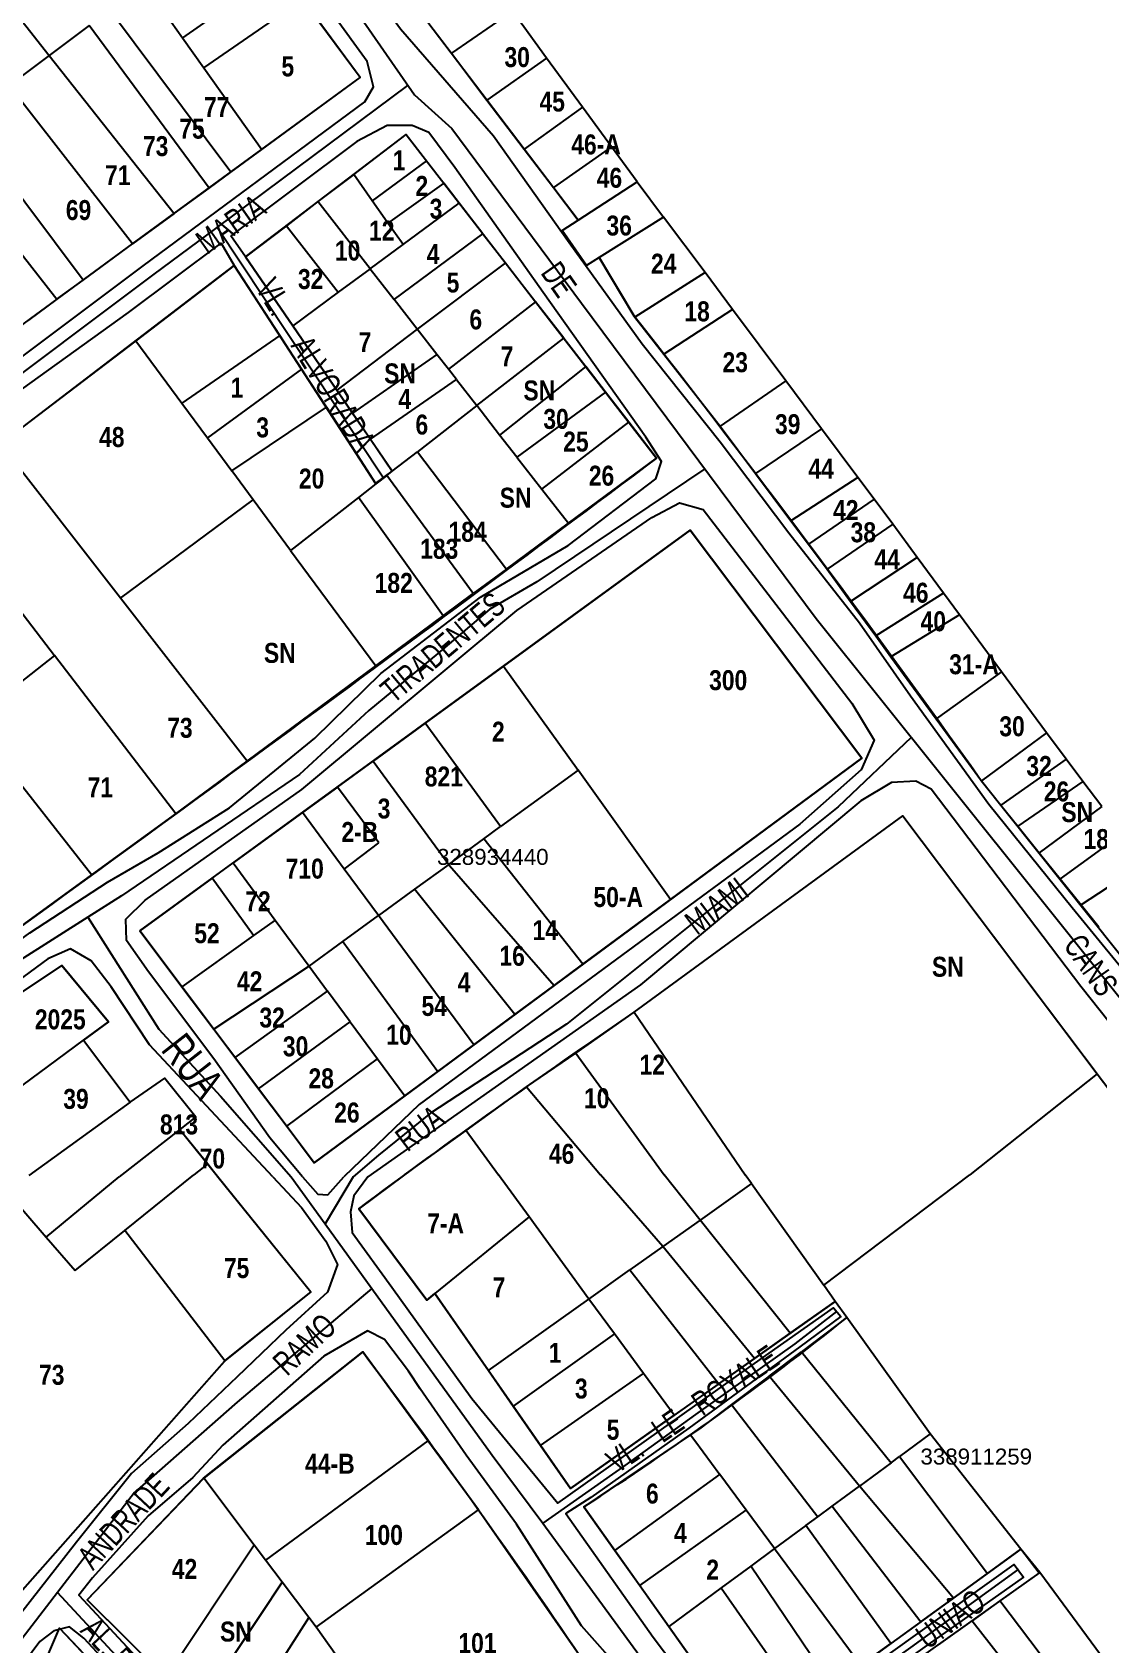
# Model space of a CAD drawing. Extents: x 206155 to 208014, y 4847439 to 4850017.
# Drawn here: x 207741.1 to 207874.6, y 4847901.7 to 4848103.6 of the extents above; entities that cross this region are included whole.
import ezdxf
from ezdxf.enums import TextEntityAlignment as Align

# ---------------------------------------------------------------- set-up
doc = ezdxf.new("R2010")
doc.units = 0
doc.header["$LTSCALE"] = 1.5
doc.header["$MEASUREMENT"] = 0
for name, color, linetype in [('CD-MALHA-LOTES', 40, 'CONTINUOUS'), ('CD_TXT_QUADRA', 7, 'CONTINUOUS'), ('RU-QUADRAS', 6, 'CONTINUOUS'), ('SV-EIXO-ROD-ESTR', 7, 'CONTINUOUS'), ('SV-EIXO-RUA-N-PAV', 6, 'CONTINUOUS'), ('SV-RUA-NAO-PAV-S-GUIA-C-GUIA', 7, 'CONTINUOUS'), ('SV-TXT-RUA-N-PAV-S-GUIA-C-GUIA', 7, 'CONTINUOUS'), ('SV-TXT-RUA-PAV-S-GUIA-C-GUIA', 7, 'CONTINUOUS'), ('Th_NmrPort', 7, 'CONTINUOUS')]:
    doc.layers.add(name, color=color, linetype=linetype)
doc.styles.add('3289-34-2D_TXT$0$ARIAL', font='ARIAL.TTF')
doc.styles.add('3389-11-2D_TXT$0$ARIAL', font='ARIAL.TTF')
doc.styles.add('ARIAL', font='ARIAL.TTF')
doc.styles.get("Standard").update_dxf_attribs({"font": 'swisscbo.ttf'})

msp = doc.modelspace()

# ---------------------------------------------------------------- linework, layer by layer
at = {"layer": 'CD-MALHA-LOTES', "linetype": 'Continuous'}
for p, q in [((207728.51, 4848119.31), (207743.24, 4848100.66)), ((207772.17, 4848111.47), (207759.94, 4848102.85)), ((207762.59, 4848099.12), (207774.96, 4848107.68)), ((207782.17, 4848097.88), (207774.96, 4848107.68)), ((207765.98, 4848086.04), (207750.79, 4848106.35)), ((207757.79, 4848105.87), (207759.94, 4848102.85)), ((207790.13, 4848105.52), (207793.61, 4848100.93)), ((207801.25, 4848106.2), (207793.61, 4848100.93)), ((207805.53, 4848100.33), (207801.25, 4848106.2)), ((207748.23, 4848104.42), (207743.24, 4848100.66)), ((207763.26, 4848084.05), (207748.23, 4848104.42)), ((207759.94, 4848102.85), (207762.59, 4848099.12)), ((207793.61, 4848100.93), (207798.07, 4848095.07)), ((207743.24, 4848100.66), (207738.21, 4848096.88)), ((207743.24, 4848100.66), (207758.89, 4848080.86)), ((207762.59, 4848099.12), (207769.86, 4848088.88)), ((207805.53, 4848100.33), (207798.07, 4848095.07)), ((207810.02, 4848094.19), (207805.53, 4848100.33)), ((207753.67, 4848077.04), (207738.21, 4848096.88)), ((207769.86, 4848088.88), (207782.17, 4848097.88)), ((207798.07, 4848095.07), (207802.75, 4848088.91)), ((207810.02, 4848094.19), (207802.75, 4848088.91)), ((207813.65, 4848089.2), (207810.02, 4848094.19)), ((207747.46, 4848072.5), (207732.45, 4848092.55)), ((207781.37, 4848085.75), (207787.94, 4848090.76)), ((207787.94, 4848090.76), (207790.48, 4848087.45)), ((207728.79, 4848089.79), (207744.19, 4848070.11)), ((207765.98, 4848086.04), (207769.86, 4848088.88)), ((207802.75, 4848088.91), (207806.39, 4848084.11)), ((207813.65, 4848089.2), (207806.39, 4848084.11)), ((207816.9, 4848084.84), (207813.65, 4848089.2)), ((207790.48, 4848087.45), (207783.68, 4848082.46)), ((207790.48, 4848087.45), (207792.68, 4848084.64)), ((207763.26, 4848084.05), (207765.98, 4848086.04)), ((207781.37, 4848085.75), (207776.9, 4848082.34)), ((207783.68, 4848082.46), (207781.37, 4848085.75)), ((207792.68, 4848084.64), (207785.67, 4848079.64)), ((207794.6, 4848082.15), (207792.68, 4848084.64)), ((207809.51, 4848080.02), (207816.9, 4848084.84)), ((207816.9, 4848084.84), (207820.18, 4848080.4)), ((207758.89, 4848080.86), (207763.26, 4848084.05)), ((207806.39, 4848084.11), (207809.51, 4848080.02)), ((207758.89, 4848080.86), (207753.67, 4848077.04)), ((207776.9, 4848082.34), (207772.96, 4848079.33)), ((207783.44, 4848073.94), (207776.9, 4848082.34)), ((207785.58, 4848079.76), (207783.68, 4848082.46)), ((207787.55, 4848076.96), (207794.6, 4848082.15)), ((207797.56, 4848078.33), (207794.6, 4848082.15)), ((207772.96, 4848079.33), (207767.83, 4848075.42)), ((207772.96, 4848079.33), (207779.44, 4848071)), ((207785.67, 4848079.64), (207785.58, 4848079.76)), ((207787.55, 4848076.96), (207785.67, 4848079.64)), ((207807.51, 4848078.71), (207809.51, 4848080.02)), ((207810.54, 4848074.35), (207807.51, 4848078.71)), ((207820.18, 4848080.4), (207812.13, 4848075.34)), ((207825.39, 4848073.45), (207820.18, 4848080.4)), ((207747.46, 4848072.5), (207753.67, 4848077.04)), ((207783.44, 4848073.94), (207787.55, 4848076.96)), ((207786.45, 4848070.07), (207797.56, 4848078.33)), ((207797.56, 4848078.33), (207800.39, 4848074.68)), ((207767.83, 4848075.42), (207773.73, 4848066.8)), ((207800.39, 4848074.68), (207789.34, 4848066.36)), ((207800.39, 4848074.68), (207804.16, 4848069.81)), ((207812.13, 4848075.34), (207810.54, 4848074.35)), ((207812.13, 4848075.34), (207816.61, 4848067.88)), ((207744.19, 4848070.11), (207747.46, 4848072.5)), ((207766.41, 4848074.33), (207754.07, 4848064.92)), ((207772.11, 4848065.59), (207766.41, 4848074.33)), ((207783.44, 4848073.94), (207779.44, 4848071)), ((207783.44, 4848073.94), (207786.45, 4848070.07)), ((207825.39, 4848073.45), (207816.61, 4848067.88)), ((207828.83, 4848068.83), (207825.39, 4848073.45)), ((207779.44, 4848071), (207773.73, 4848066.8)), ((207744.19, 4848070.11), (207740.64, 4848067.51)), ((207789.34, 4848066.36), (207786.45, 4848070.07)), ((207804.16, 4848069.81), (207793.23, 4848061.36)), ((207807.68, 4848065.26), (207804.16, 4848069.81)), ((207828.83, 4848068.83), (207820.23, 4848063.25)), ((207835.51, 4848059.89), (207828.83, 4848068.83)), ((207773.73, 4848066.8), (207779.26, 4848058.73)), ((207816.61, 4848067.88), (207820.23, 4848063.25)), ((207754.07, 4848064.92), (207737.14, 4848052.01)), ((207754.07, 4848064.92), (207759.85, 4848057.09)), ((207772.11, 4848065.59), (207759.85, 4848057.09)), ((207774.85, 4848061.37), (207772.11, 4848065.59)), ((207789.34, 4848066.36), (207779.26, 4848058.73)), ((207791.8, 4848063.2), (207789.34, 4848066.36)), ((207796.79, 4848056.79), (207807.68, 4848065.26)), ((207807.68, 4848065.26), (207810.45, 4848061.69)), ((207791.8, 4848063.2), (207781.24, 4848055.83)), ((207793.23, 4848061.36), (207791.8, 4848063.2)), ((207820.23, 4848063.25), (207827.29, 4848054.21)), ((207774.85, 4848061.37), (207763.05, 4848052.76)), ((207777.95, 4848056.62), (207774.85, 4848061.37)), ((207794.25, 4848060.06), (207793.23, 4848061.36)), ((207810.45, 4848061.69), (207799.66, 4848053.11)), ((207812.92, 4848058.49), (207810.45, 4848061.69)), ((207779.26, 4848058.73), (207781.24, 4848055.83)), ((207783.47, 4848052.58), (207794.25, 4848060.06)), ((207794.25, 4848060.06), (207796.79, 4848056.79)), ((207812.92, 4848058.49), (207801.83, 4848050.32)), ((207815.84, 4848054.73), (207812.92, 4848058.49)), ((207835.51, 4848059.89), (207827.29, 4848054.21)), ((207839.99, 4848053.9), (207835.51, 4848059.89)), ((207759.85, 4848057.09), (207763.05, 4848052.76)), ((207766.09, 4848048.64), (207777.95, 4848056.62)), ((207777.95, 4848056.62), (207784.15, 4848046.98)), ((207796.79, 4848056.79), (207789.35, 4848051.02)), ((207799.66, 4848053.11), (207796.79, 4848056.79)), ((207781.24, 4848055.83), (207783.47, 4848052.58)), ((207804.93, 4848046.34), (207815.84, 4848054.73)), ((207819.32, 4848050.23), (207815.84, 4848054.73)), ((207763.05, 4848052.76), (207766.09, 4848048.64)), ((207783.47, 4848052.58), (207786.21, 4848048.58)), ((207801.83, 4848050.32), (207799.66, 4848053.11)), ((207827.29, 4848054.21), (207831.73, 4848048.28)), ((207839.99, 4848053.9), (207831.73, 4848048.28)), ((207844.54, 4848047.81), (207839.99, 4848053.9)), ((207752.16, 4848032.69), (207737.14, 4848052.01)), ((207786.21, 4848048.58), (207789.35, 4848051.02)), ((207789.35, 4848051.02), (207800.53, 4848036.32)), ((207801.83, 4848050.32), (207804.93, 4848046.34)), ((207768.76, 4848045.01), (207766.09, 4848048.64)), ((207785.52, 4848048.04), (207786.21, 4848048.58)), ((207808.27, 4848042.05), (207819.32, 4848050.23)), ((207831.73, 4848048.28), (207836.15, 4848042.35)), ((207784.15, 4848046.98), (207781.98, 4848045.29)), ((207785.52, 4848048.04), (207784.15, 4848046.98)), ((207796.36, 4848033.24), (207785.52, 4848048.04)), ((207804.93, 4848046.34), (207808.27, 4848042.05)), ((207844.54, 4848047.81), (207836.15, 4848042.35)), ((207846.57, 4848045.09), (207844.54, 4848047.81)), ((207728.56, 4848045.46), (207743.88, 4848025.5)), ((207752.16, 4848032.69), (207768.76, 4848045.01)), ((207773.45, 4848038.66), (207768.76, 4848045.01)), ((207781.98, 4848045.29), (207773.45, 4848038.66)), ((207792.6, 4848030.46), (207781.98, 4848045.29)), ((207846.57, 4848045.09), (207838.33, 4848039.44)), ((207848.9, 4848041.94), (207846.57, 4848045.09)), ((207836.15, 4848042.35), (207838.33, 4848039.44)), ((207823.52, 4848041.18), (207800.14, 4848024.16)), ((207800.53, 4848036.32), (207808.27, 4848042.05)), ((207845.04, 4848012.64), (207823.52, 4848041.18)), ((207848.9, 4848041.94), (207840.68, 4848036.3)), ((207851.98, 4848037.76), (207848.9, 4848041.94)), ((207773.45, 4848038.66), (207784.13, 4848024.19)), ((207838.33, 4848039.44), (207840.68, 4848036.3)), ((207800.53, 4848036.32), (207796.36, 4848033.24)), ((207840.68, 4848036.3), (207843.63, 4848032.24)), ((207851.98, 4848037.76), (207843.63, 4848032.24)), ((207855.28, 4848033.29), (207851.98, 4848037.76)), ((207768.03, 4848012.28), (207752.16, 4848032.69)), ((207792.6, 4848030.46), (207796.36, 4848033.24)), ((207843.63, 4848032.24), (207846.77, 4848027.94)), ((207855.28, 4848033.29), (207846.77, 4848027.94)), ((207857.27, 4848030.59), (207855.28, 4848033.29)), ((207784.13, 4848024.19), (207792.6, 4848030.46)), ((207857.27, 4848030.59), (207848.66, 4848025.34)), ((207862.53, 4848023.45), (207857.27, 4848030.59)), ((207846.77, 4848027.94), (207848.66, 4848025.34)), ((207743.88, 4848025.5), (207733.44, 4848017.25)), ((207759.1, 4848005.67), (207743.88, 4848025.5)), ((207768.03, 4848012.28), (207784.13, 4848024.19)), ((207800.14, 4848024.16), (207790.33, 4848017.03)), ((207800.14, 4848024.16), (207809.48, 4848011.12)), ((207848.66, 4848025.34), (207854.34, 4848017.56)), ((207862.53, 4848023.45), (207854.34, 4848017.56)), ((207868.17, 4848015.8), (207862.53, 4848023.45)), ((207733.44, 4848017.25), (207748.57, 4847998.03)), ((207790.33, 4848017.03), (207783.81, 4848012.28)), ((207799.77, 4848004.06), (207790.33, 4848017.03)), ((207854.34, 4848017.56), (207860.01, 4848009.79)), ((207868.17, 4848015.8), (207860.01, 4848009.79)), ((207870.65, 4848012.49), (207868.17, 4848015.8)), ((207759.1, 4848005.67), (207768.03, 4848012.28)), ((207779.33, 4848009.02), (207783.81, 4848012.28)), ((207783.81, 4848012.28), (207793.28, 4847999.33)), ((207821.08, 4847994.94), (207845.04, 4848012.64)), ((207870.65, 4848012.49), (207862.45, 4848006.76)), ((207872.72, 4848009.73), (207870.65, 4848012.49)), ((207809.48, 4848011.12), (207799.77, 4848004.06)), ((207821.08, 4847994.94), (207809.48, 4848011.12)), ((207779.33, 4848009.02), (207774.95, 4848005.84)), ((207784.51, 4848002.03), (207779.33, 4848009.02)), ((207860.01, 4848009.79), (207862.45, 4848006.76)), ((207872.72, 4848009.73), (207864.56, 4848004.13)), ((207875.08, 4848006.58), (207872.72, 4848009.73)), ((207774.95, 4848005.84), (207766.26, 4847999.51)), ((207780.18, 4847998.75), (207774.95, 4848005.84)), ((207862.45, 4848006.76), (207864.56, 4848004.13)), ((207875.08, 4848006.58), (207867.26, 4848000.77)), ((207748.57, 4847998.03), (207759.1, 4848005.67)), ((207797.68, 4848002.54), (207799.77, 4848004.06)), ((207816.52, 4847980.82), (207850.16, 4848005.42)), ((207850.16, 4848005.42), (207874.53, 4847973.1)), ((207864.56, 4848004.13), (207867.26, 4848000.77)), ((207780.18, 4847998.75), (207784.51, 4848002.03)), ((207793.28, 4847999.33), (207797.68, 4848002.54)), ((207810.08, 4847986.82), (207797.68, 4848002.54)), ((207877.63, 4848003.17), (207869.88, 4847997.51)), ((207867.26, 4848000.77), (207869.88, 4847997.51)), ((207736.88, 4847989.56), (207748.57, 4847998.03)), ((207763.66, 4847997.62), (207766.26, 4847999.51)), ((207766.26, 4847999.51), (207771.53, 4847992.36)), ((207784.48, 4847992.93), (207780.18, 4847998.75)), ((207793.28, 4847999.33), (207789.01, 4847996.23)), ((207793.28, 4847999.33), (207793.39, 4847999.2)), ((207793.39, 4847999.2), (207806.47, 4847984.15)), ((207880.42, 4847999.44), (207872.5, 4847994.26)), ((207763.66, 4847997.62), (207754.58, 4847991.01)), ((207768.82, 4847990.42), (207763.66, 4847997.62)), ((207789.01, 4847996.23), (207784.48, 4847992.93)), ((207801.57, 4847980.53), (207789.01, 4847996.23)), ((207869.88, 4847997.51), (207872.5, 4847994.26)), ((207810.08, 4847986.82), (207821.08, 4847994.94)), ((207872.5, 4847994.26), (207874.71, 4847991.51)), ((207771.53, 4847992.36), (207768.82, 4847990.42)), ((207771.53, 4847992.36), (207775.78, 4847986.59)), ((207780.02, 4847989.68), (207784.48, 4847992.93)), ((207796.44, 4847976.74), (207784.48, 4847992.93)), ((207754.58, 4847991.01), (207759.86, 4847983.98)), ((207768.82, 4847990.42), (207759.86, 4847983.98)), ((207775.78, 4847986.59), (207780.02, 4847989.68)), ((207780.02, 4847989.68), (207791.93, 4847973.41)), ((207744.79, 4847986.68), (207725.56, 4847973.82)), ((207750.67, 4847979.62), (207744.79, 4847986.68)), ((207775.78, 4847986.59), (207763.84, 4847978.69)), ((207775.78, 4847986.59), (207778.09, 4847983.46)), ((207806.47, 4847984.15), (207810.08, 4847986.82)), ((207759.86, 4847983.98), (207763.84, 4847978.69)), ((207801.57, 4847980.53), (207806.47, 4847984.15)), ((207766.51, 4847975.14), (207778.09, 4847983.46)), ((207780.94, 4847979.59), (207778.09, 4847983.46)), ((207747.53, 4847977.31), (207750.67, 4847979.62)), ((207796.44, 4847976.74), (207801.57, 4847980.53)), ((207809.19, 4847975.69), (207816.52, 4847980.82)), ((207816.52, 4847980.82), (207830.42, 4847960.43)), ((207763.84, 4847978.69), (207766.51, 4847975.14)), ((207769.46, 4847971.23), (207780.94, 4847979.59)), ((207780.94, 4847979.59), (207784.35, 4847974.97)), ((207731.9, 4847965.77), (207747.53, 4847977.31)), ((207747.53, 4847977.31), (207753.38, 4847969.53)), ((207791.93, 4847973.41), (207796.44, 4847976.74)), ((207803.04, 4847971.45), (207809.19, 4847975.69)), ((207809.19, 4847975.69), (207820.25, 4847960.43)), ((207766.51, 4847975.14), (207769.46, 4847971.23)), ((207772.99, 4847966.53), (207784.35, 4847974.97)), ((207784.35, 4847974.97), (207787.77, 4847970.33)), ((207753.38, 4847969.53), (207757.73, 4847972.57)), ((207757.73, 4847972.57), (207761.6, 4847967.7)), ((207787.77, 4847970.33), (207791.93, 4847973.41)), ((207874.53, 4847973.1), (207858.55, 4847960.43)), ((207874.53, 4847973.1), (207884.26, 4847960.21)), ((207753.38, 4847969.53), (207740.67, 4847960.37)), ((207769.46, 4847971.23), (207772.99, 4847966.53)), ((207776.43, 4847961.96), (207787.77, 4847970.33)), ((207795.45, 4847965.98), (207803.04, 4847971.45)), ((207803.04, 4847971.45), (207812.29, 4847960.43)), ((207761.6, 4847967.7), (207759.6, 4847966.14)), ((207759.6, 4847966.14), (207751.99, 4847960.21)), ((207759.6, 4847966.14), (207763.08, 4847961.81)), ((207772.99, 4847966.53), (207776.43, 4847961.96)), ((207787.75, 4847960.43), (207795.45, 4847965.98)), ((207795.45, 4847965.98), (207799.5, 4847960.43)), ((207763.08, 4847961.81), (207761.34, 4847960.43)), ((207763.08, 4847961.81), (207764.39, 4847960.17)), ((207742.86, 4847952.63), (207751.99, 4847960.21)), ((207752.69, 4847953.46), (207761.34, 4847960.43)), ((207764.39, 4847960.17), (207776, 4847945.8)), ((207787.75, 4847960.43), (207782, 4847956.19)), ((207803.35, 4847955.18), (207799.5, 4847960.43)), ((207820.12, 4847951.48), (207812.29, 4847960.43)), ((207824.76, 4847954.77), (207820.25, 4847960.43)), ((207831.2, 4847959.34), (207830.42, 4847960.43)), ((207840.26, 4847946.64), (207858.55, 4847960.43)), ((207737.99, 4847958.26), (207742.86, 4847952.63)), ((207831.2, 4847959.34), (207824.76, 4847954.77)), ((207831.2, 4847959.34), (207840.26, 4847946.64)), ((207782, 4847956.19), (207790.53, 4847944.76)), ((207746.48, 4847948.46), (207752.69, 4847953.46)), ((207765.24, 4847937.15), (207752.69, 4847953.46)), ((207803.35, 4847955.18), (207791.55, 4847945.59)), ((207810.82, 4847944.89), (207803.35, 4847955.18)), ((207824.76, 4847954.77), (207820.12, 4847951.48)), ((207836.05, 4847940.6), (207824.76, 4847954.77)), ((207742.86, 4847952.63), (207746.48, 4847948.46)), ((207820.12, 4847951.48), (207815.98, 4847948.55)), ((207831.58, 4847937.44), (207820.12, 4847951.48)), ((207810.82, 4847944.89), (207815.98, 4847948.55)), ((207815.98, 4847948.55), (207827.12, 4847934.28)), ((207776, 4847945.8), (207765.24, 4847937.15)), ((207790.53, 4847944.76), (207791.55, 4847945.59)), ((207791.55, 4847945.59), (207798.26, 4847935.92)), ((207841.71, 4847944.6), (207840.26, 4847946.64)), ((207798.26, 4847935.92), (207810.82, 4847944.89)), ((207814.05, 4847940.55), (207810.82, 4847944.89)), ((207836.05, 4847940.6), (207841.71, 4847944.6)), ((207843.16, 4847942.57), (207841.71, 4847944.6)), ((207843.16, 4847942.57), (207837.49, 4847938.29)), ((207853.61, 4847928.01), (207843.16, 4847942.57)), ((207814.05, 4847940.55), (207801.34, 4847931.49)), ((207817.7, 4847935.58), (207814.05, 4847940.55)), ((207831.58, 4847937.44), (207836.05, 4847940.6)), ((207827.12, 4847934.28), (207831.58, 4847937.44)), ((207833.43, 4847935.23), (207837.49, 4847938.29)), ((207837.49, 4847938.29), (207848.7, 4847924.39)), ((207739.27, 4847907.75), (207765.24, 4847937.15)), ((207798.26, 4847935.92), (207801.34, 4847931.49)), ((207804.76, 4847926.56), (207817.7, 4847935.58)), ((207821.54, 4847930.34), (207817.7, 4847935.58)), ((207833.43, 4847935.23), (207828.71, 4847931.67)), ((207844.73, 4847921.47), (207833.43, 4847935.23)), ((207827.12, 4847934.28), (207821.54, 4847930.34)), ((207801.34, 4847931.49), (207804.76, 4847926.56)), ((207828.71, 4847931.67), (207839.51, 4847917.63)), ((207790.68, 4847927.11), (207770.33, 4847912.18)), ((207797, 4847918.48), (207790.68, 4847927.11)), ((207823.57, 4847927.88), (207824.1, 4847927.17)), ((207824.1, 4847927.17), (207827.25, 4847922.91)), ((207853.61, 4847928.01), (207849.74, 4847925.16)), ((207864.94, 4847913.54), (207853.61, 4847928.01)), ((207848.7, 4847924.39), (207849.74, 4847925.16)), ((207849.74, 4847925.16), (207860.76, 4847910.51)), ((207848.7, 4847924.39), (207844.73, 4847921.47)), ((207768.92, 4847914.05), (207762.58, 4847922.46)), ((207814.08, 4847913.39), (207827.25, 4847922.91)), ((207830.54, 4847918.46), (207827.25, 4847922.91)), ((207841.3, 4847918.94), (207844.73, 4847921.47)), ((207856.53, 4847907.44), (207844.73, 4847921.47)), ((207776.66, 4847903.79), (207797, 4847918.48)), ((207797, 4847918.48), (207810.7, 4847898.79)), ((207817.21, 4847908.99), (207830.54, 4847918.46)), ((207834.1, 4847913.64), (207830.54, 4847918.46)), ((207838.01, 4847916.52), (207839.51, 4847917.63)), ((207839.51, 4847917.63), (207841.3, 4847918.94)), ((207841.3, 4847918.94), (207852.43, 4847904.46)), ((207838.01, 4847916.52), (207834.1, 4847913.64)), ((207848.66, 4847901.73), (207838.01, 4847916.52)), ((207768.92, 4847914.05), (207757.83, 4847897.44)), ((207770.33, 4847912.18), (207768.92, 4847914.05)), ((207814.08, 4847913.39), (207817.21, 4847908.99)), ((207834.1, 4847913.64), (207831.12, 4847911.45)), ((207834.1, 4847913.64), (207844.91, 4847899.01)), ((207860.76, 4847910.51), (207864.94, 4847913.54)), ((207867.32, 4847910.62), (207864.94, 4847913.54)), ((207772.4, 4847909.44), (207770.33, 4847912.18)), ((207831.12, 4847911.45), (207827.4, 4847908.71)), ((207841.3, 4847896.39), (207831.12, 4847911.45)), ((207772.4, 4847909.44), (207761.82, 4847893.47)), ((207775.75, 4847905), (207772.4, 4847909.44)), ((207817.21, 4847908.99), (207820.84, 4847903.88)), ((207856.53, 4847907.44), (207860.76, 4847910.51)), ((207867.32, 4847910.62), (207862.32, 4847907.07)), ((207878.07, 4847896.12), (207867.32, 4847910.62)), ((207827.4, 4847908.71), (207820.84, 4847903.88)), ((207827.4, 4847908.71), (207837.79, 4847893.84)), ((207852.43, 4847904.46), (207856.53, 4847907.44)), ((207862.32, 4847907.07), (207858.85, 4847904.6)), ((207873.27, 4847892.62), (207862.32, 4847907.07)), ((207775.75, 4847905), (207765.84, 4847889.49)), ((207776.66, 4847903.79), (207775.75, 4847905)), ((207742.25, 4847898.41), (207744.51, 4847903.66)), ((207744.51, 4847903.66), (207770.64, 4847876.1)), ((207779.92, 4847899.19), (207776.66, 4847903.79)), ((207820.84, 4847903.88), (207831.31, 4847889.14)), ((207852.43, 4847904.46), (207848.66, 4847901.73)), ((207854.62, 4847901.59), (207858.85, 4847904.6)), ((207858.85, 4847904.6), (207870.03, 4847890.27)), ((207844.91, 4847899.01), (207848.66, 4847901.73))]:
    msp.add_line(p, q, dxfattribs=at)
at = {"layer": 'CD-MALHA-LOTES', "linetype": 'Continuous', "flags": 128}
for points in [[(207790.68, 4847927.11), (207782.5, 4847938.29), (207762.58, 4847922.46)], [(207828.71, 4847931.67), (207824.69, 4847928.64), (207823.57, 4847927.88)], [(207804.76, 4847926.56), (207808.53, 4847921.14), (207821.54, 4847930.34)], [(207823.57, 4847927.88), (207810.19, 4847918.86), (207814.08, 4847913.39)], [(207762.58, 4847922.46), (207747.98, 4847907.23), (207757.83, 4847897.44)]]:
    msp.add_lwpolyline(points, dxfattribs=at)
at = {"layer": 'CD-MALHA-LOTES', "linetype": 'Continuous'}
for p in [(207816.61, 4848067.88), (207793.28, 4847999.33)]:
    msp.add_point(p, dxfattribs=at)
at = {"layer": 'RU-QUADRAS', "color": 6, "linetype": 'Continuous'}
for points in [[(208004.82, 4848258.29), (207930.31, 4848039.54), (207910.86, 4847951.3), (207907.66, 4847950.05), (207859.99, 4848009.81, 0.011748), (207816.51, 4848068.01), (207812.13, 4848075.34), (207810.54, 4848074.35), (207807.51, 4848078.71), (207809.51, 4848080.02), (207763.37, 4848140.72), (207720.11, 4848196.35), (207716.63, 4848201.29), (207696.29, 4848238.69)], [(207833.74, 4847886.74), (207867.25, 4847910.57), (207864.94, 4847913.54), (207831.31, 4847889.14), (207810.19, 4847918.86, 0.025136), (207843.16, 4847942.57), (207841.71, 4847944.6), (207808.53, 4847921.14), (207791.55, 4847945.59), (207790.53, 4847944.76), (207782, 4847956.19, -0.010032), (207816.52, 4847980.82), (207850.16, 4848005.42), (207884.26, 4847960.21), (207906.57, 4847929.27), (207889.4, 4847880.77)], [(207774.03, 4847881.35), (207747.98, 4847907.23), (207762.57, 4847922.46), (207782.5, 4847938.29, -0.01198), (207810.7, 4847898.79)]]:
    msp.add_lwpolyline(points, format="xyb", dxfattribs=at)
for points in [[(207447.91, 4847988.1), (207548.52, 4848060.78), (207686.4, 4848163.23), (207716.86, 4848185.26), (207745.13, 4848146.36, -0.00439), (207584.83, 4848022.32), (207492.12, 4847956.19), (207491.07, 4847957.69), (207476.46, 4847947.54, -0.00901)], [(207753.67, 4848077.04), (207782.17, 4848097.88), (207753.12, 4848137.35), (207666.24, 4848073.65), (207680.94, 4848053.81), (207680.56, 4848053.51), (207678.96, 4848052.34), (207664.37, 4848072.15), (207636.02, 4848051.56), (207634.65, 4848053.41), (207629.52, 4848049.43), (207630.88, 4848047.54), (207564.02, 4847998.49, 0.006599), (207482.14, 4847939.09), (207497.45, 4847917.39), (207499.43, 4847918.91), (207514.25, 4847897.56), (207521.62, 4847902.37), (207520.02, 4847904.75), (207599.07, 4847960.21), (207661.14, 4848005.35), (207660.31, 4848006.5, 0.012153), (207732.69, 4848061.69)], [(207517.31, 4847891.73), (207569.99, 4847930.12), (207569.32, 4847931), (207574.48, 4847934.44), (207575.51, 4847933.05), (207614.87, 4847960.43), (207643.48, 4847982.87), (207728.56, 4848045.46), (207766.41, 4848074.33), (207784.11, 4848047.04), (207785.52, 4848048.04), (207786.21, 4848048.58), (207767.83, 4848075.42), (207787.94, 4848090.76), (207819.32, 4848050.23, -0.004861), (207724.08, 4847980.28), (207667.13, 4847932.5, 0.005069), (207567.14, 4847862.58), (207546.32, 4847848.37)]]:
    msp.add_lwpolyline(points, format="xyb", close=True, dxfattribs=at)
msp.add_lwpolyline([(207754.58, 4847991.01), (207823.52, 4848041.18), (207845.04, 4848012.64), (207776.43, 4847961.96)], close=True, dxfattribs=at)
for points in [[(207725.45, 4847973.75), (207744.79, 4847986.68), (207750.67, 4847979.62), (207747.53, 4847977.31), (207753.38, 4847969.53), (207757.73, 4847972.57), (207761.6, 4847967.7), (207759.6, 4847966.14), (207776, 4847945.8), (207765.42, 4847937.35), (207729.12, 4847896.26)], [(207742.25, 4847898.41), (207744.51, 4847903.66), (207770.64, 4847876.1)]]:
    msp.add_lwpolyline(points, dxfattribs=at)
at = {"layer": 'SV-EIXO-ROD-ESTR'}
msp.add_lwpolyline([(207613, 4848338.64), (207635.53, 4848307.75), (207662.72, 4848272.66), (207679.83, 4848250.28), (207690.41, 4848234.04), (207711.34, 4848205.24), (207720.44, 4848190.96), (207750.84, 4848149.98), (207758.96, 4848139.03), (207788.99, 4848095.71), (207793.67, 4848091.52), (207809.91, 4848069.62), (207839.32, 4848030.11), (207855.08, 4848010.42), (207895.33, 4847960.19)], dxfattribs=at)
at = {"layer": 'SV-EIXO-RUA-N-PAV'}
for points in [[(207605.76, 4847960.2), (207621.87, 4847971.48), (207648.54, 4847991.92), (207671.67, 4848009.27), (207693.81, 4848025.48), (207714.84, 4848041.69), (207733.74, 4848056.31), (207756.22, 4848073.13), (207764.26, 4848079.12), (207788.16, 4848096.91)], [(207785.03, 4848047.82), (207764.26, 4848079.12)], [(207825.36, 4848048.88), (207804.3, 4848034.71), (207798.42, 4848031.31), (207791.92, 4848025.74), (207783.25, 4848018.62), (207774.58, 4848010.57), (207752.29, 4847995.4), (207748.07, 4847992.72), (207739.6, 4847987.35), (207724.12, 4847975.58), (207703.52, 4847960.2)], [(207851.23, 4848015.24), (207842.07, 4848006.54), (207808.02, 4847979.3), (207790.99, 4847968.15), (207784.49, 4847962.89), (207781.31, 4847960.19)], [(207748.07, 4847992.72), (207756.94, 4847978.68), (207764.68, 4847970.32), (207773.55, 4847960.19)], [(207773.55, 4847960.19), (207777.81, 4847954.29), (207783.65, 4847946.2), (207798.71, 4847925.32), (207805.06, 4847916.81), (207828.15, 4847885.2), (207845.76, 4847864.53), (207847.75, 4847862.3), (207854.09, 4847854.89), (207872.42, 4847829.43)], [(207781.31, 4847960.19), (207777.81, 4847954.29)], [(207783.65, 4847946.2), (207766.76, 4847931.98), (207753.9, 4847920.64), (207744.28, 4847908.15), (207739.29, 4847901.67), (207731.66, 4847889.78), (207725.55, 4847883.24), (207718.35, 4847874.52), (207715.96, 4847871.25), (207714.65, 4847864.92)], [(207841.86, 4847943.32), (207836.63, 4847939.26), (207824.18, 4847930.43), (207815.34, 4847924.02), (207805.06, 4847916.81)], [(207864.67, 4847911.04), (207851.15, 4847901.23), (207836.98, 4847891.2), (207828.15, 4847885.2)], [(207771.56, 4847878.66), (207744.28, 4847908.15)]]:
    msp.add_lwpolyline(points, dxfattribs=at)
at = {"layer": 'SV-RUA-NAO-PAV-S-GUIA-C-GUIA', "flags": 128}
for points in [[(207899.66, 4847960.19), (207896.35, 4847963.78), (207888.48, 4847973.02), (207880.22, 4847983.06), (207871.37, 4847993.87), (207860.95, 4848006.85), (207851.11, 4848020.42), (207844.75, 4848029.56), (207835.9, 4848040.81), (207827.28, 4848052.22), (207817.53, 4848064.5), (207808.35, 4848077.17), (207798.9, 4848090.53), (207787.22, 4848103.94), (207778.21, 4848116.48), (207769.64, 4848129.86), (207760.18, 4848142.77), (207748.85, 4848156.53), (207738.43, 4848170.84), (207728.51, 4848184.69), (207718.95, 4848197.38), (207709.06, 4848211.51)], [(207602.39, 4847960.21), (207620.38, 4847972.47), (207646.62, 4847993.14), (207670.3, 4848010.46), (207692.34, 4848026.4), (207712.81, 4848042), (207732.24, 4848057.25), (207754.99, 4848074.32), (207782.75, 4848094.85), (207783.85, 4848096.74), (207783.07, 4848099.89), (207766.87, 4848122.24), (207759.03, 4848134.38), (207756.04, 4848137.99), (207753.79, 4848139.95), (207750.99, 4848139.84), (207746.33, 4848137.16), (207711.74, 4848112.84), (207690.11, 4848095.19), (207666.42, 4848077.47), (207664.18, 4848075.74), (207680.34, 4848054), (207678.96, 4848052.88), (207662.8, 4848074.8)], [(207701.34, 4847960.2), (207707.42, 4847964.72), (207718.6, 4847972.94), (207728.68, 4847981.91), (207740.79, 4847990.74), (207750.55, 4847997.12), (207756.87, 4848000.76), (207765.83, 4848006.43), (207776.51, 4848015.14), (207784.78, 4848023.23), (207797.25, 4848032.82), (207808.23, 4848039.29), (207819.24, 4848047.61), (207819.95, 4848049.8), (207817.97, 4848052.86), (207805.12, 4848070.95), (207794.03, 4848086.63), (207790.77, 4848091.01), (207788.71, 4848091.86), (207785.56, 4848091.87), (207781.75, 4848089.89), (207765.99, 4848078.07)], [(207609.91, 4847960.2), (207632.23, 4847976.97), (207652.19, 4847991.74), (207663.34, 4848000.88), (207696.15, 4848025.21), (207721.83, 4848045.96), (207753.18, 4848068.45), (207764.75, 4848077.13), (207766.41, 4848074.33), (207774.85, 4848061.37), (207784.11, 4848047.04), (207786.21, 4848048.58), (207781.24, 4848055.83), (207773.73, 4848066.8), (207767.83, 4848075.42), (207765.99, 4848078.07)], [(207774.96, 4847960.19), (207770.87, 4847965.06), (207763.87, 4847974.98), (207755.67, 4847985.89), (207752.9, 4847989.81), (207752.81, 4847992.45), (207755.23, 4847994.84), (207774.88, 4848008.71), (207801.83, 4848031.15), (207818.73, 4848042.77), (207822.2, 4848044.61), (207825.15, 4848043.8), (207843.8, 4848019.54), (207846.59, 4848014.88), (207844.93, 4848011.17), (207837.28, 4848004.37), (207789.56, 4847969.27), (207780.12, 4847960.19)], [(207891.26, 4847960.19), (207889.55, 4847962.54), (207872.48, 4847984.02), (207853.7, 4848008.74), (207851.79, 4848009.74), (207848.77, 4848009.6), (207844.92, 4848007.28), (207817.32, 4847984.23), (207783.16, 4847960.21), (207783.15, 4847960.19)], [(207771.23, 4847960.19), (207755.79, 4847976.75), (207750.97, 4847984.01), (207748.47, 4847987.23), (207745.89, 4847988.75), (207743.04, 4847987.49), (207726.51, 4847975.36), (207717.46, 4847969.15), (207708.51, 4847962.22), (207706.25, 4847960.2)], [(207771.23, 4847960.19), (207774.82, 4847956.35), (207777.87, 4847952.14), (207779.35, 4847949.23), (207778.09, 4847945.77), (207772.87, 4847941.01), (207766.79, 4847935.16), (207760.65, 4847929.29), (207753.54, 4847923.04), (207746.66, 4847914.45), (207738.48, 4847903.97), (207735.32, 4847897.6)], [(207774.96, 4847960.19), (207776.88, 4847958.01), (207778.12, 4847957.94), (207780.12, 4847960.19)], [(207783.16, 4847960.21), (207781.4, 4847957.83), (207780.97, 4847955.81), (207781.18, 4847953.24), (207786.16, 4847946.39), (207796.18, 4847932.45), (207806.96, 4847919.33), (207822.83, 4847930.61), (207831.58, 4847936.83), (207841.5, 4847943.77), (207842.4, 4847942.69), (207837.26, 4847938.9), (207823.37, 4847928.71), (207811.1, 4847920.05), (207807.93, 4847918.01), (207818.88, 4847902.55), (207827.05, 4847891.77)], [(207814.87, 4847898.35), (207809.93, 4847903.97), (207801.76, 4847916.69), (207795.45, 4847925.33), (207789.68, 4847933.64), (207788.23, 4847935.84), (207785.25, 4847939.84), (207783.12, 4847940.89), (207777.65, 4847937.75), (207764.98, 4847926.58), (207761.21, 4847922.52), (207755.62, 4847917.74), (207748.67, 4847909.95), (207746.93, 4847907.79), (207756.31, 4847897.75)], [(207834.1, 4847890.13), (207864.1, 4847911.64), (207865.28, 4847910.04), (207833.31, 4847887.47)], [(207751.39, 4847898.27), (207747.58, 4847902.43), (207745.76, 4847903.85), (207743.81, 4847903.35), (207742.06, 4847901.98), (207733.94, 4847891.13)]]:
    msp.add_lwpolyline(points, dxfattribs=at)

# ---------------------------------------------------------------- texts
at = {"layer": 'CD_TXT_QUADRA', "color": 7, "linetype": 'Continuous', "style": 'ARIAL'}
for s, p in [('328934440', (207798.8, 4848000.27)), ('338911259', (207859.37, 4847925.16))]:
    msp.add_text(s, height=2, dxfattribs=at).set_placement(p, align=Align.MIDDLE)
at = {"layer": 'SV-TXT-RUA-N-PAV-S-GUIA-C-GUIA', "width": 0.7}
for s, height, rotation, style, p in [('MARIA', 3, 35, 'ARIAL', (207763.01, 4848075.65)), ('DE', 3, 305, 'ARIAL', (207804.7, 4848073.41)), ('TIRADENTES', 3, 40, 'ARIAL', (207786.36, 4848019.39)), ('MIAMI', 3, 37, 'ARIAL', (207824.37, 4847990.38)), ('CANS', 3, 305, 'ARIAL', (207870.18, 4847989.2)), ('RUA', 4, 308, 'ARIAL', (207757.11, 4847976.08)), ('RUA', 3, 37, 'ARIAL', (207788.1, 4847963.24)), ('RAMO', 3, 43, 'ARIAL', (207773.02, 4847935.14)), ('VL.   LE   ROYALE', 3, 34, '3389-11-2D_TXT$0$ARIAL', (207814.38, 4847922.96)), ('ANDRADE', 3, 47, 'ARIAL', (207748.71, 4847910.8)), ('VL.                  UNIÃO', 3, 35.5366, 'ARIAL', (207837.73, 4847889.83)), ('AL. DOS  CABANOS', 3, 313.2993, '3389-11-2D_TXT$0$ARIAL', (207746.99, 4847903.26))]:
    msp.add_text(s, height=height, rotation=rotation, dxfattribs=dict(at, style=style)).set_placement(p)
at = {"layer": 'SV-TXT-RUA-PAV-S-GUIA-C-GUIA', "style": '3289-34-2D_TXT$0$ARIAL', "width": 0.7}
msp.add_text('VL.     ALVORADA', height=3, rotation=301.534, dxfattribs=at).set_placement((207768.98, 4848071.52))
at = {"layer": 'Th_NmrPort', "color": 1}
for s, p in [('30', (207800.26, 4848100.45)), ('5', (207772.32, 4848099.28)), ('77', (207762.62, 4848094.21)), ('45', (207804.65, 4848094.88)), ('75', (207759.52, 4848091.48)), ('46-A', (207808.63, 4848089.51)), ('73', (207754.97, 4848089.3)), ('1', (207786.26, 4848087.51)), ('71', (207750.23, 4848085.66)), ('46', (207811.82, 4848085.33)), ('2', (207789.11, 4848084.31)), ('69', (207745.31, 4848081.29)), ('3', (207790.89, 4848081.46)), ('36', (207813.04, 4848079.35)), ('12', (207783.29, 4848078.7)), ('10', (207779.02, 4848076.21)), ('4', (207790.53, 4848075.77)), ('24', (207818.62, 4848074.57)), ('32', (207774.39, 4848072.65)), ('5', (207793.02, 4848072.21)), ('6', (207795.87, 4848067.59)), ('18', (207822.8, 4848068.6)), ('7', (207781.99, 4848064.74)), ('7', (207799.79, 4848062.96)), ('23', (207827.58, 4848062.23)), ('SN', (207785.19, 4848060.83)), ('1', (207765.96, 4848059.05)), ('4', (207786.97, 4848057.62)), ('SN', (207802.64, 4848058.69)), ('30', (207805.13, 4848055.13)), ('3', (207769.17, 4848054.07)), ('6', (207789.11, 4848054.42)), ('39', (207834.15, 4848054.47)), ('48', (207749.48, 4848052.86)), ('25', (207807.62, 4848052.29)), ('20', (207774.51, 4848047.66)), ('26', (207810.83, 4848048.02)), ('44', (207838.34, 4848048.89)), ('SN', (207799.67, 4848045.26)), ('42', (207841.43, 4848043.71)), ('184', (207793.26, 4848040.99)), ('38', (207843.63, 4848040.93)), ('183', (207789.7, 4848038.86)), ('44', (207846.61, 4848037.54)), ('182', (207784, 4848034.59)), ('46', (207850.2, 4848033.36)), ('40', (207852.39, 4848029.78)), ('SN', (207770.13, 4848025.82)), ('31-A', (207855.98, 4848024.4)), ('300', (207825.9, 4848022.41)), ('73', (207758.01, 4848016.44)), ('2', (207798.7, 4848015.95)), ('30', (207862.26, 4848016.63)), ('32', (207865.64, 4848011.66)), ('71', (207748.04, 4848008.97)), ('821', (207790.27, 4848010.34)), ('26', (207867.83, 4848008.47)), ('3', (207784.38, 4848006.33)), ('SN', (207870.03, 4848005.88)), ('2-B', (207779.83, 4848003.39)), ('18', (207872.81, 4848002.5)), ('710', (207772.85, 4847998.8)), ('72', (207767.79, 4847994.7)), ('50-A', (207811.41, 4847995.24)), ('52', (207761.4, 4847990.71)), ('14', (207803.78, 4847991.09)), ('16', (207799.63, 4847987.88)), ('SN', (207853.82, 4847986.51)), ('42', (207766.75, 4847984.69)), ('4', (207794.41, 4847984.54)), ('54', (207789.87, 4847981.6)), ('2025', (207741.43, 4847979.92)), ('32', (207769.56, 4847980.15)), ('30', (207772.5, 4847976.54)), ('10', (207785.45, 4847977.99)), ('28', (207775.71, 4847972.53)), ('12', (207817.19, 4847974.24)), ('39', (207744.99, 4847969.96)), ('26', (207778.93, 4847968.25)), ('10', (207810.23, 4847970.04)), ('813', (207757.1, 4847966.76)), ('70', (207762.08, 4847962.49)), ('46', (207805.83, 4847963.08)), ('7-A', (207790.58, 4847954.37)), ('75', (207765.11, 4847948.77)), ('7', (207798.78, 4847946.37)), ('1', (207805.81, 4847938.15)), ('73', (207741.95, 4847935.4)), ('3', (207809.09, 4847933.68)), ('5', (207813.07, 4847928.51)), ('44-B', (207775.29, 4847924.26)), ('6', (207817.99, 4847920.52)), ('100', (207782.76, 4847915.34)), ('4', (207821.51, 4847915.58)), ('42', (207758.59, 4847911.08)), ('2', (207825.55, 4847910.99)), ('SN', (207764.63, 4847903.24)), ('101', (207794.49, 4847901.8))]:
    msp.add_text(s, height=2.5, dxfattribs=at).set_placement(p, align=Align.MIDDLE_LEFT)

doc.saveas('drawing.dxf')
